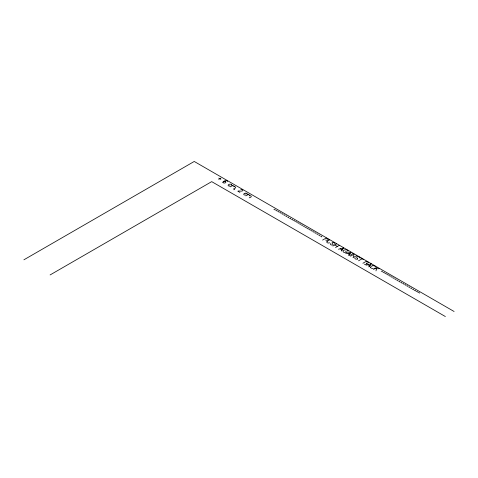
<?xml version="1.0" encoding="UTF-8"?>
<svg xmlns="http://www.w3.org/2000/svg" width="478" height="478" viewBox="0 0 478 478"><rect width="100%" height="100%" fill="white"/><g stroke="black" fill="none" stroke-linecap="round" stroke-linejoin="round"><path stroke-width="0.72" d="M375.965 270.883L376.616 268.72M343.527 247.98L341.37 250.908L343.527 247.98L338.46 249.229M350.894 252.235L348.737 255.162L350.894 252.235L345.827 253.483M371.113 263.91L368.956 266.838L371.113 263.91L366.04 265.153M353.081 253.501L349.472 255.587M23.9 259.805L194.235 161.462L454.1 311.495M50.106 274.934L211.7 181.634L445.365 316.538M218.721 179.352L220.872 178.109M230.229 186.838L232.792 185.362M233.64 188.81C237.446 187.782 235.14 186.259 233.85 186.755A1.04 0.598 0 0 0 234.106 186.396M245.829 195.849L248.387 194.367M249.241 197.814C253.059 196.787 250.717 195.269 249.468 195.759M322.614 240.081L326.181 238.02L327.597 238.839M327.113 241.342L329.569 239.92M332.891 246.015L336.506 243.929M335.52 247.532L339.135 245.447M350.529 256.196L354.144 254.111L353.063 257.66L356.678 255.575M358.518 260.809L362.079 258.753M362.898 263.276L366.411 261.251L367.917 262.123A1.189 0.687 0 0 1 367.952 263.109A1.189 0.687 0 0 1 366.238 263.091A1.297 0.747 0 0 1 366.321 264.197A1.297 0.747 0 0 1 364.409 264.149M373.449 269.431L377.058 267.345M273.936 209.31L275.047 209.31L275.047 209.95M275.884 210.434L276.995 210.434L276.995 211.073M277.832 211.557L278.937 211.557L278.937 212.196M279.779 212.68L280.885 212.68L280.885 213.319M281.727 213.803L282.833 213.803L282.833 214.443M283.669 214.927L284.78 214.927L284.78 215.566M285.617 216.05L286.728 216.05L286.728 216.689M287.565 217.173L288.67 217.173L288.67 217.819M289.513 218.303L290.618 218.303L290.618 218.942M291.461 219.426L292.566 219.426L292.566 220.065M293.402 220.549L294.514 220.549L294.514 221.189M295.35 221.673L296.462 221.673L296.462 222.312M297.298 222.796L298.403 222.796L298.403 223.435M299.246 223.919L300.351 223.919L300.351 224.558M301.194 225.042L302.299 225.042L302.299 225.682M303.136 226.166L304.247 226.166L304.247 226.805M305.084 227.289L306.195 227.289L306.195 227.928M307.031 228.412L308.137 228.412L308.137 229.058M308.979 229.542L310.085 229.542L310.085 230.181M310.927 230.665L312.032 230.665L312.032 231.304M312.869 231.788L313.98 231.788L313.98 232.428M314.817 232.911L315.928 232.911L315.928 233.551M316.765 234.035L317.87 234.035L317.87 234.674M318.712 235.158L319.818 235.158L319.818 235.797M320.66 236.281L321.766 236.281L321.766 236.921M374.68 268.72L379.442 268.72M381.205 271.241L382.31 271.241L382.31 271.88M383.153 272.364L384.258 272.364L384.258 273.004M385.095 273.488L386.206 273.488L386.206 274.127M387.043 274.611L388.154 274.611L388.154 275.25M388.99 275.734L390.096 275.734L390.096 276.374M390.938 276.858L392.044 276.858L392.044 277.497M392.886 277.981L393.992 277.981L393.992 278.62M394.828 279.104L395.939 279.104L395.939 279.744M396.776 280.228L397.887 280.228L397.887 280.867M398.724 281.351L399.829 281.351L399.829 281.99M400.672 282.48L401.777 282.48L401.777 283.119M402.619 283.603L403.725 283.603L403.725 284.243M404.561 284.727L405.673 284.727L405.673 285.366M406.509 285.85L407.62 285.85L407.62 286.489M408.457 286.973L409.562 286.973L409.562 287.613M410.405 288.097L411.51 288.097L411.51 288.736M412.353 289.22L413.458 289.22L413.458 289.859M414.295 290.343L415.406 290.343L415.406 290.983M416.242 291.466L417.354 291.466L417.354 292.106M418.19 292.59L419.296 292.59L419.296 293.229M358.9 256.889C357.98 256.017 355.172 256.632 357.401 258.21A1.273 0.735 0 0 1 357.341 259.088M360.747 257.989L363.405 259.518M334.773 244.927L337.402 246.445M218.721 178.109L220.872 179.352M345.564 251.452L346.819 252.175L345.785 252.772A3.161 1.828 0 0 1 343.766 252.27A2.498 1.44 0 0 1 343.879 250.245A2.45 1.416 0 0 1 345.594 249.815A2.288 1.32 0 0 1 347.984 251.41M340.187 248.811L342.105 249.916M347.554 253.065L349.472 254.171M367.773 264.734L369.691 265.84M234.716 189.228L234.543 189.503A1.374 0.795 0 0 1 233.718 189.742M239.92 192.377L237.835 191.176A2.533 1.464 0 0 1 239.896 191.057A3.615 2.085 0 0 0 242.334 190.943A1.362 0.783 0 0 0 242.609 189.903A1.362 0.783 0 0 0 240.822 189.658M327.663 238.797A1.446 0.837 0 0 1 327.759 240.022A1.446 0.837 0 0 1 325.632 239.974M329.629 242.788A1.763 1.016 0 0 1 327.281 242.716A1.763 1.016 0 0 1 327.155 241.36M334.761 243.756A1.685 0.974 0 0 0 334.355 242.716C333.274 241.76 330.692 242.597 332.849 244.037A1.273 0.735 0 0 1 332.796 244.915A1.703 0.98 0 0 1 330.794 244.7A1.703 0.98 0 0 1 330.525 243.553M358.9 256.889A1.685 0.974 0 0 1 359.307 257.929M357.323 259.07A1.703 0.98 0 0 1 355.339 258.873A1.703 0.98 0 0 1 355.07 257.72M373.354 268.319A2.42 1.398 0 0 1 372.159 268.385A1.894 1.093 0 0 1 370.635 267.513M370.647 267.513A2.42 1.398 0 0 1 370.755 266.82A2.874 1.661 0 0 1 372.607 265.774M372.613 265.774A2.426 1.398 0 0 1 373.736 265.726M373.76 265.678A2.008 1.159 0 0 1 375.158 267.202M249.408 195.783A1.04 0.598 0 0 0 249.707 195.4A0.998 0.58 0 0 0 249.438 194.976A1.787 1.034 0 0 0 247.628 194.797M246.959 193.739A1.619 0.932 0 0 1 246.899 194.152M245.095 193.249A1.368 0.789 0 0 1 247.084 193.715M245.089 193.261A2.002 1.159 0 0 0 243.732 194.427A1.237 0.711 0 0 0 244.76 195.018A1.733 0.998 0 0 0 245.584 194.952M234.106 186.396A0.998 0.58 0 0 0 233.838 185.972A1.787 1.034 0 0 0 232.033 185.793M231.364 184.735A1.619 0.932 0 0 1 231.304 185.141M231.489 184.711A1.368 0.789 0 0 0 229.494 184.245A2.002 1.159 0 0 0 228.137 185.422A1.237 0.711 0 0 0 229.165 186.014M229.99 185.948A1.733 0.998 0 0 1 229.165 186.002M227.241 181.634A1.386 0.801 0 0 0 226.954 180.809A1.386 0.801 0 0 0 225.55 180.588A4.613 2.665 0 0 0 223.023 182.022L222.993 182.082A1.261 0.729 0 0 0 222.981 182.459M225.461 181.61A1.488 0.86 0 0 1 225.036 182.943A1.488 0.86 0 0 1 222.897 182.387M223.459 181.64A1.559 0.896 0 0 1 225.556 181.55"/></g></svg>
